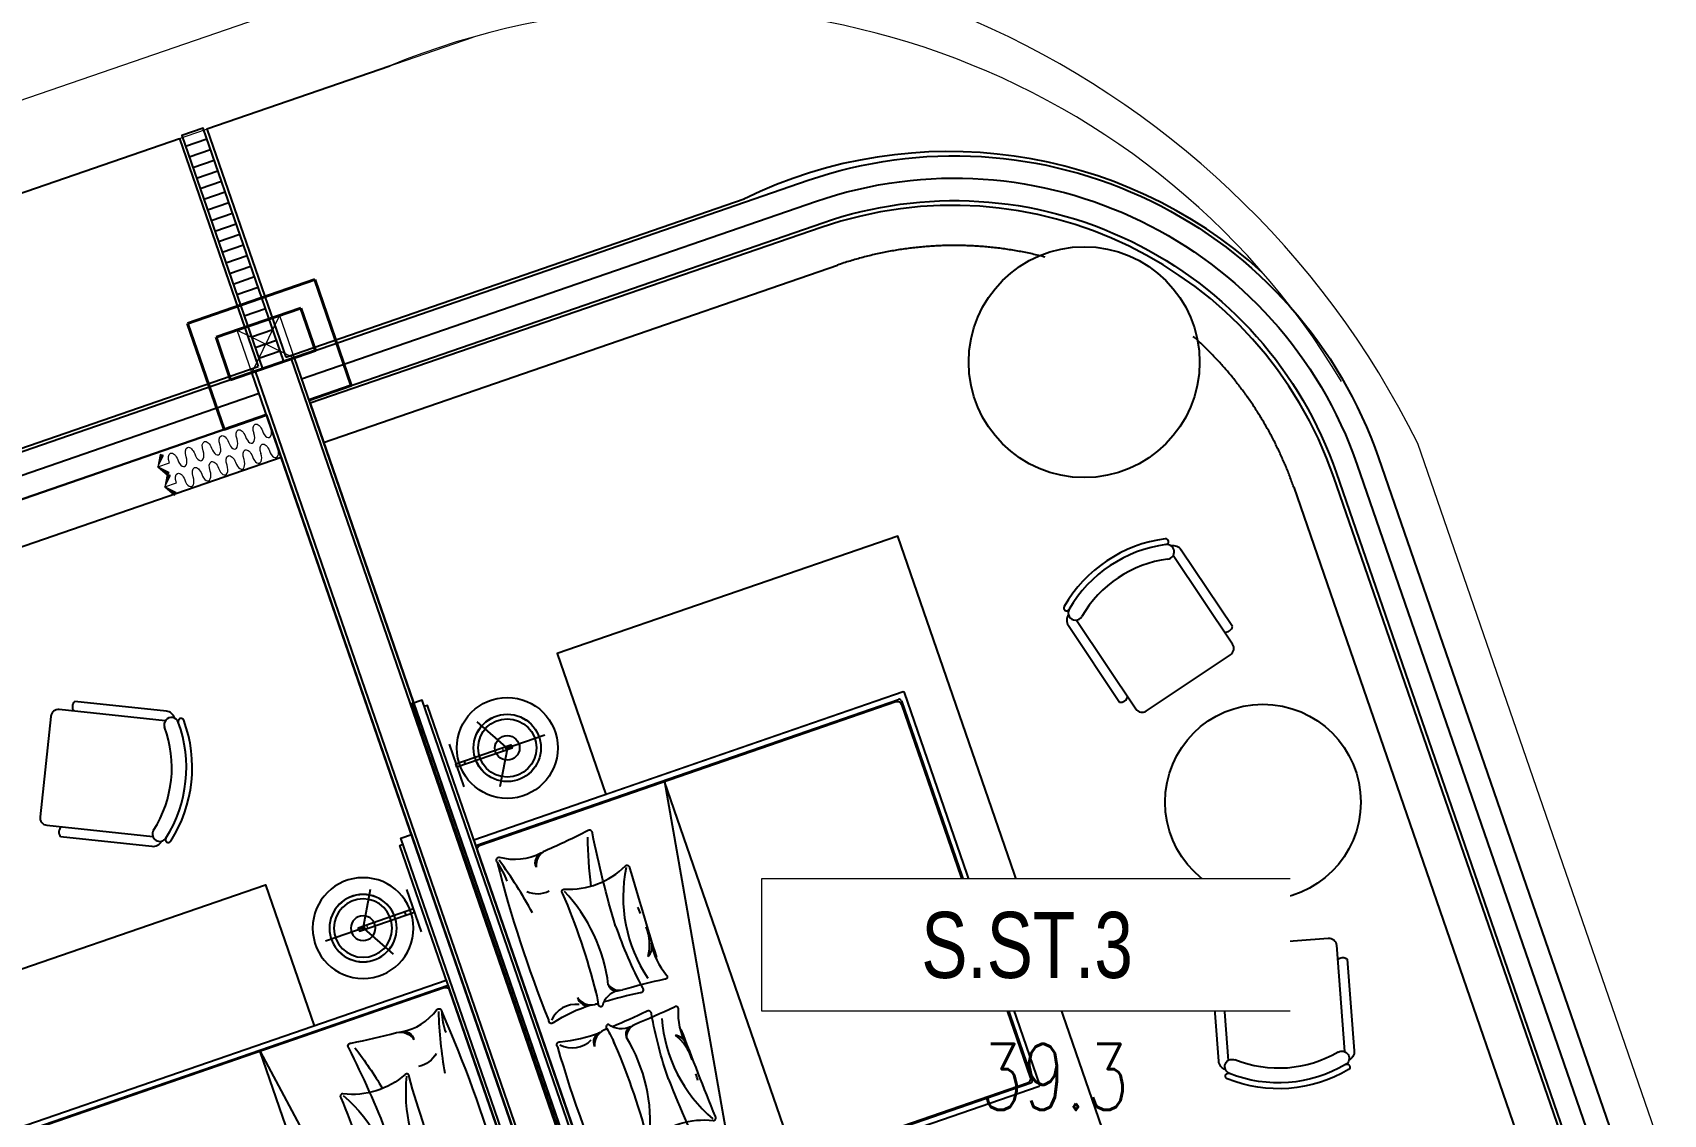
# Model space of a CAD drawing. Header units: millimetres. Extents: x -361699137 to 361252145, y -356478932 to 356523199.
# Drawn here: x 258606 to 265879, y 49109 to 53934 of the extents above; entities that cross this region are included whole.
import ezdxf
from ezdxf.enums import TextEntityAlignment as Align
from ezdxf.xclip import XClip

# ---------------------------------------------------------------- set-up
doc = ezdxf.new("R2010")
doc.units = ezdxf.units.MM
doc.header["$LTSCALE"] = 100
doc.header["$MEASUREMENT"] = 0
doc.header["$XCLIPFRAME"] = 0
doc.set_wipeout_variables(frame=1)
doc.linetypes.add('ACAD_ISO03W100', pattern=[30, 12, -18])
doc.linetypes.add('HIDDEN', pattern=[0.375, 0.25, -0.125])
for name, color, linetype, lineweight in [('A- NOI THAT', 3, 'Continuous', 9), ('AUDIT_I_220808132811-11', 7, 'Continuous', 9), ('CIC36 net manh', 8, 'Continuous', 9), ('KT-Chuviet', 255, 'Continuous', 15), ('KT-Kich thuoc', 159, 'Continuous', 18), ('KT-lomo nuoc', 3, 'HIDDEN', 5), ('KT-Net cat', 1, 'Continuous', 40), ('KT-Net thay', 7, 'Continuous', 15), ('KT-Net truc', 18, 'Continuous', 15)]:
    doc.layers.add(name, color=color, linetype=linetype, lineweight=lineweight)
for name, color, linetype in [('A-ANNO-ROOM', 50, 'Continuous'), ('A-WALL-FNSH', 11, 'Continuous'), ('IDEA - dim', 251, 'Continuous'), ('KT-Net manh', 139, 'Continuous'), ('KT-Tuong', 1, 'Continuous')]:
    doc.layers.add(name, color=color, linetype=linetype)
doc.layers.add('dien tich thong thuy', color=3, linetype='Continuous', plot=False)
doc.styles.add('220126_HDN_HBA typical plan$0$211210_HDN_HBA_TYPICAL PLAN CORE OPT 1$0$HBA-Text', font='GOTHIC.TTF')
doc.styles.add('font unicode ccu', font='arial.ttf')
doc.styles.add('ROMANS', font='ROMANS.SHX')

# ---------------------------------------------------------------- blocks, each defined once
blk = doc.blocks.new('A$C1AAC5519')
at = {"layer": 'A-ANNO-ROOM', "insert": (772.955269176513, 1216.574747113511), "char_height": 600, "attachment_point": 2, "rotation": 50.44882673977027, "style": '220126_HDN_HBA typical plan$0$211210_HDN_HBA_TYPICAL PLAN CORE OPT 1$0$HBA-Text'}
blk.add_mtext_dynamic_manual_height_columns('S.B1.', width=722857412.8743668, gutter_width=9765.624999999996, heights=[0], dxfattribs=at)
blk = doc.blocks.new('A$C418F5BC8')
at = {"layer": 'A-ANNO-ROOM', "insert": (648.1133449638728, 1090.790118377889), "char_height": 600, "attachment_point": 2, "rotation": 50.44882673977027, "style": '220126_HDN_HBA typical plan$0$211210_HDN_HBA_TYPICAL PLAN CORE OPT 1$0$HBA-Text'}
blk.add_mtext_dynamic_manual_height_columns('SL-S', width=722857412.8743668, gutter_width=9765.624999999996, heights=[0], dxfattribs=at)
blk = doc.blocks.new('A$C2A6C5140')
at = {"layer": 'A-ANNO-ROOM', "insert": (731.4497625969816, 1190.0169191678, 0.0003277973379295924), "char_height": 600, "attachment_point": 2, "rotation": 50.44882673977027, "style": '220126_HDN_HBA typical plan$0$211210_HDN_HBA_TYPICAL PLAN CORE OPT 1$0$HBA-Text'}
blk.add_mtext_dynamic_manual_height_columns('2-BR', width=722857412.8743668, gutter_width=9765.624999999996, heights=[0], dxfattribs=at)
blk = doc.blocks.new('A$C5388591E')
at = {"layer": 'A-ANNO-ROOM', "insert": (894.3001998505497, 842.1987865094561, 0.0004622000541105721), "char_height": 600, "attachment_point": 2, "rotation": 1.4064704596368105, "style": '220126_HDN_HBA typical plan$0$211210_HDN_HBA_TYPICAL PLAN CORE OPT 1$0$HBA-Text'}
blk.add_mtext_dynamic_manual_height_columns('3-BR', width=722857412.8743668, gutter_width=9765.624999999996, heights=[0], dxfattribs=at)
blk = doc.blocks.new('A$C21AF0CCA')
at = {"layer": 'A-ANNO-ROOM', "insert": (1197.56892258345, 814.6835720778872), "char_height": 600, "attachment_point": 2, "rotation": 0.10542954816276216, "style": '220126_HDN_HBA typical plan$0$211210_HDN_HBA_TYPICAL PLAN CORE OPT 1$0$HBA-Text'}
blk.add_mtext_dynamic_manual_height_columns('S.B1P.', width=722857412.8743668, gutter_width=9765.624999999996, heights=[0], dxfattribs=at)
blk = doc.blocks.new('17-23F MEA_1BR (Type-2)$0$1X-LAMP1')
at = {"color": 0, "linetype": 'ByBlock', "lineweight": -2}
for p, q in [((0.03333333350902346, -0.0577350272233404), (-0.5900208757140597, 1.021946134262932)), ((0.03333333350902346, -0.0577350272233404), (-0.5900208757140597, 1.021946134262932)), ((0.03333333350902346, 0.0577350272233404), (-0.5900208757141566, -1.021946134263029)), ((0.03333333350902346, 0.0577350272233404), (-0.5900208757141566, -1.021946134263029)), ((-0.06666666701804692, 0), (1.180041751428119, 0)), ((-0.06666666701804692, 0), (1.180041751428119, 0))]:
    blk.add_line(p, q, dxfattribs=at)
at = {"color": 0, "linetype": 'ByBlock', "lineweight": -2, "const_width": 0.03333333333333333}
for points in [[(-0.4809644977131393, 0.8330549466758385), (-0.5824066106765531, 1.00875784035549)], [(-0.4809644977131393, 0.8330549466758385), (-0.5824066106765531, 1.00875784035549)], [(0.9619289954262786, 0), (1.164813221353009, 0)], [(0.9619289954262786, 0), (1.164813221353009, 0)], [(-0.4809644977130423, -0.8330549466761296), (-0.5824066106764562, -1.008757840355781)], [(-0.4809644977130423, -0.8330549466761296), (-0.5824066106764562, -1.008757840355781)]]:
    blk.add_lwpolyline(points, dxfattribs=at)
at = {"color": 0, "linetype": 'ByBlock', "lineweight": -2}
for radius in [1, 0.8666666666666667, 0.8666666666666667, 0.3666666666666667, 0.3666666666666667]:
    blk.add_circle((0, 0), radius, dxfattribs=at)
blk = doc.blocks.new('17-23F MEA_1BR (Type-2)$0$IFF-TABLE LAMP')
blk.add_line((40.000000018219, 192.484417756903), (40.0000000197324, 207.484417756903))
at = {"ltscale": 10}
blk.add_lwpolyline([(1.900480128824711e-08, 299.9922088806343), (3.800960257649422e-08, 99.99220888063428)], dxfattribs=at)
blk.add_lwpolyline([(1.827720552682877e-08, 192.4844177606865), (1.967418938875198e-08, 207.4844177607156), (260.0000000197906, 207.4844177360355), (260.0000000183354, 192.4844177360355)], close=True)
blk.add_circle((240.0000000190921, 199.9844177378982), 150.3620897276269)
at = {"layer": 'A- NOI THAT'}
blk.add_line((220.0000000182772, 192.4844177397608), (220.0000000196742, 207.4844177397899), dxfattribs=at)
at = {"ltscale": 10, "xscale": 150.0000000000582, "yscale": 150.0000000000582, "zscale": 1068.863950547171, "rotation": 359.9999999945528}
blk.add_blockref('17-23F MEA_1BR (Type-2)$0$1X-LAMP1', (240.0000000190921, 199.9844177378982), dxfattribs=at)
blk = doc.blocks.new('bk')
at = {"layer": 'IDEA - dim'}
blk.add_lwpolyline([(-0.0002675037831068039, -1377.500088232278), (49.99973246827722, -1377.500088232278), (49.99973246827722, 1812.499911767722), (-0.0002675037831068039, 1812.499911767722), (-0.02712895162403584, 1577.500073593284), (0.0002675037831068039, 1377.500088232337)], close=True, dxfattribs=at)
blk.add_lwpolyline([(49.99973249621689, -1337.500088473607), (64.9997324962169, -1337.500088473607), (64.99942849576473, 1783.275878090877), (49.99942846782506, 1783.275878090877)], dxfattribs=at)
for centre in [(339.9996877703816, 1487.597338693915), (339.9996877703816, -1052.500088209519)]:
    blk.add_circle(centre, 225, dxfattribs=at)
blk.add_blockref('17-23F MEA_1BR (Type-2)$0$IFF-TABLE LAMP', (99.99968774989247, 1287.612920955988), dxfattribs=at)
at = {"layer": 'IDEA - dim', "xscale": -1, "rotation": 180}
blk.add_blockref('17-23F MEA_1BR (Type-2)$0$IFF-TABLE LAMP', (99.99968774989247, -852.5156704715919), dxfattribs=at)
blk.add_wipeout([(2294.9927706439044, 1812.499911767722), (688.0012429019376, 1812.4999117677266), (688.0012429019379, -1377.5000882322693), (2294.992770643901, -1377.5000882322781)]).dxf.layer = 'IDEA - dim'
at = {"layer": 'IDEA - dim'}
blk.add_lwpolyline([(688.0012429021299, -1377.500088232162), (2294.992770643905, -1377.500088232162), (2294.992770643905, 1812.499911767722), (688.0012429021299, 1812.499911767722)], close=True, dxfattribs=at)
blk.add_wipeout([(2089.9927706438775, 1147.4999117677091), (2091.9910419872776, 1147.083241522198), (2093.528304549841, 1146.0354456736611), (2094.706365021883, 1144.167853025652), (2094.992770643896, 1142.4999117677187), (2094.9927706439044, -707.5000882322773), (2094.589172713081, -709.4681044970649), (2093.528304549837, -711.035622138211), (2091.9009560955064, -712.1216494708956), (2089.992770643904, -712.5000882322781), (64.9927706439039, -712.5000882322777), (64.99277064390344, -701.0793375772756), (64.99277064390344, -697.9310051431256), (64.9927706439039, -687.500088232277), (64.9927706439039, -680.5649314507604), (64.9927706439039, -670.3520584522034), (64.9927706439039, -662.5000882322773), (64.9927706439039, 1109.4022618851604), (64.99277064390344, 1116.6055294068224), (64.9927706439039, 1122.4999117677226), (64.9927706439039, 1128.4480348523368), (64.99277064390344, 1131.378109884231), (64.99277064390344, 1135.8747761278257), (64.9927706439039, 1141.999817293764), (64.9927706439039, 1147.4999117677226)]).dxf.layer = 'IDEA - dim'
for p, q in [((64.9927706439048, 1122.499911767722), (2059.992770643905, 1122.499911767722)), ((2069.992770643905, 1112.499911767722), (2069.992770643905, -677.5000882322784)), ((2059.992770643905, -687.5000882322784), (64.9927706439048, -687.5000882322784))]:
    blk.add_line(p, q, dxfattribs=at)
for points in [[(64.9927706439048, 1147.499911767722), (64.9927706439048, -712.5000882322784), (2089.992770643905, -712.5000882322784, 0.414213562373095), (2094.992770643905, -707.5000882322784), (2094.992770643905, 1142.499911767722, 0.414213562373095), (2089.992770643905, 1147.499911767722)], [(2064.992770643905, 1097.499911767722), (2064.992770643905, -662.5000882322784, -0.414213562373095), (2044.992770643905, -682.5000882322784), (84.9927706439048, -682.5000882322784, -0.414213562373095), (64.9927706439048, -662.5000882322784), (64.9927706439048, 1097.499911767722, -0.414213562373095), (84.9927706439048, 1117.499911767722), (2044.992770643905, 1117.499911767722, -0.414213562373095)]]:
    blk.add_lwpolyline(points, format="xyb", close=True, dxfattribs=at)
blk.add_lwpolyline([(953.7718744687736, 1117.499911767722), (666.7421166915447, -682.5000882322784), (953.7718744687736, -682.5000882322784), (953.7718744687736, 1117.499911767722)], dxfattribs=at)
for points in [[(130.5189307499677, 1020.231518037966, 0.0322267518500584), (117.5159490872175, 280.8010041856323, 0.6954102038374376), (134.8152468968183, 263.1623008393799, -0.06819172719823166), (318.2687705401331, 282.2858964790939)], [(328.4593590069562, 994.6956141073024, -0.1947777689282308), (148.3541835118085, 1037.328105219058, 0.695410203837745), (130.5189307499677, 1020.231518037966, -0.06869920635669718), (143.8733113575727, 927.151387460879)], [(537.5575337726623, 578.9210044868523, -0.02440708241230374), (574.8644917774945, 1003.142975099734, 0.682043984117207), (557.806493120268, 1020.778861292056, -0.01911888479107355), (351.0600977707654, 998.8431818563258)], [(359.6018241010606, 327.3320662273909, 0.03738852551350155), (362.1997381653637, 794.6251031684806, -0.6954102038374376), (375.8936223126948, 809.2183097908855, 0.212902074484743), (666.1287974137813, 818.2535849704291, -0.682043984117207), (680.682247037068, 804.7193091672962, 0.003833100174621584), (664.060634912923, 387.5748876007856)], [(537.5575337726623, 578.9210044868523, 0.03780406069757473), (560.3477269653231, 279.5233349141199, -0.682043984117207), (543.2897283080965, 261.8874487217981, 0.0153884113997309), (377.4013947639614, 275.936111175688, 0.0153884113997309)], [(662.7616236191243, 455.9914424225572, 0.1283367273639134), (681.1566764432937, 297.7767282337882, -0.682043984117207), (667.6581487227231, 283.1901158848777, 0.01651551347398293), (473.3836847953498, 299.4327982485411)], [(453.8603144548833, 302.6394694916089, 0.2943066146886709), (365.752360695973, 260.9987377833459, -0.695410203837745), (351.0036096442491, 274.5249526196276, 0.06869920635669718), (360.1544475667179, 350.1409014732926)], [(351.6931289527565, 277.1956480066874, 0.001401209682945915), (336.543332958594, 277.8231281575281)], [(130.5189307499677, -585.2316945025232, -0.0322267518500584), (117.5159490872175, 154.1988193498109, -0.6954102038374376), (134.8152468968183, 171.8375226960634, 0.06819172719823166), (318.2687705401331, 152.7139270563493)], [(351.6931289527565, 157.8041755287559, -0.001401209682945915), (336.543332958594, 157.1766953779152)], [(453.8603144548833, 132.3603540438344, -0.2943066146886709), (365.752360695973, 174.0010857520974, 0.695410203837745), (351.0036096442491, 160.4748709158157, -0.06869920635669718), (360.1544475685805, 84.85892206215067)], [(537.5575337726623, -143.921180951409, -0.03780406069757473), (560.3477269653231, 155.4764886213234, 0.682043984117207), (543.2897283080965, 173.1123748136451, -0.0153884113997309), (377.4013947639614, 159.0637123597553, -0.0153884113997309)], [(662.7616236191243, -20.99161888711387, -0.1283367273639134), (681.1566764432937, 137.2230953016551, 0.682043984117207), (667.6581487227231, 151.8097076505655, -0.01651551347398293), (473.3836847953498, 135.5670252869022)], [(359.6018241010606, 107.6677573080524, -0.03738852551350155), (362.1997381653637, -359.6252796330373, 0.6954102038374376), (375.8936223126948, -374.2184862554423, -0.212902074484743), (666.1287974137813, -383.2537614349858, 0.682043984117207), (680.682247037068, -369.7194856318529, -0.003833100174621584), (664.060634912923, 47.4249359346577)], [(537.5575337726623, -143.921180951409, 0.02440708241230374), (574.8644917774945, -568.1431515642907, -0.682043984117207), (557.806493120268, -585.7790377566125, 0.01911888479107355), (351.0600977707654, -563.8433583208825)], [(328.4593590069562, -559.6957905718591, 0.1947777689282308), (148.3541835118085, -602.3282816836145, -0.695410203837745), (130.5189307499677, -585.2316945025232, 0.06869920635669718), (143.8733113575727, -492.1515639254358)]]:
    blk.add_lwpolyline(points, format="xyb", dxfattribs=at)
for centre, radius, start, end in [((2059.992770643905, 1112.499911767722), 10, 0, 90), ((-1855.893261833116, 412.1197588521754), 2090.50573884574, 9.449345545667013, 17.06146431403828), ((332.4132648278028, 949.5874807912624), 44.79447967226619, 89.52383022854765, 188.1184555516923), ((359.1095205117017, 926.2340710241115), 73.05392663059416, 96.32596095485857, 166.521431934691), ((327.8923669625074, 957.256370790652), 37.44353618289027, 82.49582310884288, 89.13236035296606), ((2378.285411672667, 392.4501631337916), 1926.589560454453, 161.7731380905047, 168.2986577211647), ((293.389007082209, 941.4593048116076), 118.9285875093396, 227.918371660803, 277.1736100548109), ((1225.348830725998, 478.9245533357025), 649.21508015164, 149.2584259575628, 194.8124501654718), ((-292.2060054279864, 496.0503682396375), 729.9684376083363, 347.776876654984, 24.55315643301806), ((484.2919548079371, 602.2568904169602), 176.3869226037691, 357.8390457640604, 7.866675228716556), ((448.8585773725063, 520.9046236272552), 216.5311150494259, 327.0324244446084, 2.612978378356665), ((602.2806173525751, 457.1927433388191), 61.04320968946892, 297.5596185857169, 351.5320563729027), ((216.5345083046705, 194.2081220292603), 118.9285875093396, 63.63493232034747, 137.0816283558015), ((317.8965000156313, 327.0788292225916), 44.79447967226619, 171.8815444483077, 270.4761697714524), ((344.5927556995302, 350.4322389897425), 73.05392663059416, 193.478568065309, 263.6740390451414), ((457.8234593626112, 339.1117546694586), 36.68697397074765, 173.4173087237131, 272.2454878465561), ((478.6044039670378, 358.3762840105919), 59.17423787444497, 194.7429581683624, 264.9384292148029), ((216.5345083046705, 240.791701506183), 118.9285875093396, 222.9183716441985, 296.3650676796526), ((317.8965000156313, 107.9209943128517), 44.79447967226619, 89.52383022854765, 188.1184555516923), ((344.5927556995302, 84.56758454570081), 73.05392663059416, 96.32596095485857, 166.521431934691), ((-292.2060054279864, -61.05054470419418), 729.9684376083363, 335.446843566982, 12.22312334501602), ((457.8234593626112, 95.88806886598468), 36.68697397074765, 87.75451215344394, 186.5826912762869), ((478.6044039670378, 76.62353952485137), 59.17423787444497, 95.06157078519713, 165.2570418316376), ((1225.348830725998, -43.92472980025923), 649.21508015164, 165.1875498345282, 210.7415740424371), ((602.2806173525751, -22.19291980337584), 61.04320968946892, 8.46794362709735, 62.44038141428312), ((448.8585773725063, -85.90480009181192), 216.5311150494259, 357.3870216216433, 32.96757555539167), ((484.2919548079371, -167.2570668815169), 176.3869226037691, 352.1333247712835, 2.160954235939574), ((-1855.893261833116, 22.88006468326785), 2090.50573884574, 342.9385356859617, 350.550654454333), ((2378.285411672667, 42.54966040165164), 1926.589560454453, 191.7013422788353, 198.2268619094953), ((293.389007082209, -506.4594812761643), 118.9285875093396, 82.82638994518913, 132.081628339197), ((332.4132648278028, -514.5876572558191), 44.79447967226619, 171.8815444483077, 270.4761697714524), ((359.1095205117017, -491.2342474886682), 73.05392663059416, 193.478568065309, 263.6740390451414), ((327.8923669625074, -522.2565472552087), 37.44353618289027, 270.8676396470339, 277.5041768911571), ((2059.992770643905, -677.5000882322784), 10, 270, 0)]:
    blk.add_arc(centre, radius, start, end, dxfattribs=at)
blk = doc.blocks.new('CH12')
for p, q in [((-312.375, -149.2411279597436), (-312.375, -572.1779138786915)), ((-267.75, -149.2411279597436), (-267.75, -639.6303226458076)), ((267.75, -639.6303226458076), (267.75, -149.2411280118249)), ((312.375, -572.1779138786915), (312.375, -149.2411246072115)), ((-232.0500000000029, -675.3303226458047), (232.0500000000029, -675.3303226458047))]:
    blk.add_line(p, q)
for centre, radius, start, end in [((-273.6712626853696, -77.20016474780641), 13.38749999999989, 116.2505862071374, 296.2505862071374), ((0, -632.1362743546706), 632.1362743546692, 63.74941379286258, 116.2505862071374), ((0, -632.1362743546706), 605.3612743546691, 63.7494137928626, 116.2505862071374), ((273.671262685355, -77.20016474780641), 13.38750000000007, 243.7494137928627, 63.74941379286245), ((-267.75, -149.2411279597436), 44.62499999999999, 111.939144832112, 180), ((-252.9468673518131, -119.2240579767858), 33.46874999998481, 116.2505888953854, 296.2505888953855), ((0, -632.1362743546706), 538.4237743546691, 63.74941109871938, 116.2505888953856), ((252.9468674045929, -119.2240580028119), 33.46875000001501, 243.7494110987195, 63.74941109871941), ((267.75, -149.2411280118286), 44.62499999999959, 0, 68.06085506708637), ((-290.0625, -549.8654138786915), 31.55464011044969, 225, 315), ((290.0625, -549.8654138786915), 31.55464011044961, 225.0000000000001, 315.0000000000002), ((-232.0500000000029, -639.6303226458076), 35.7, 180, 269.9999999999999), ((232.0500000000029, -639.6303226458076), 35.7, 270, 0)]:
    blk.add_arc(centre, radius, start, end)
blk = doc.blocks.new('12')
at = {"layer": 'IDEA - dim', "elevation": -2.63948761788041e-05}
blk.add_lwpolyline([(9500.00070912682, 4307.683955321751), (9500.00070849045, 1882.656204832951, -0.4142135623729066), (7600.000708491367, -17.34379519314825), (3820.000709154483, -17.34379303441528)], format="xyb", dxfattribs=at)
at = {"layer": 'IDEA - dim', "extrusion": (-1.100795817672327e-08, 4.008909220959072e-09, 1)}
blk.add_circle((6316.702317795394, 870.9004722324075, 0.002443299254418466), 436.4401978142554, dxfattribs=at)
at = {"layer": 'KT-Net manh', "linetype": 'ACAD_ISO03W100', "ltscale": 4}
for points, elevation in [([(9200.00070912634, 4307.683954277003), (9200.000708490465, 1882.656204917846, -0.1480189822651062), (8931.454006646862, 995.3951864151022)], -2.639487617880443e-05), ([(8381.500566680159, 486.4979145032703, -0.1282711694948271), (7600.000708486477, 282.6562048068081), (3820.000709153872, 282.6562069634892)], -2.639487617880334e-05)]:
    blk.add_lwpolyline(points, format="xyb", dxfattribs=dict(at, elevation=elevation))
at = {"layer": 'KT-Tuong'}
blk.add_line((9599.999999780252, 4322.683955688139), (969.9999997802079, 4322.683955689892), dxfattribs=at)
at = {"layer": 'IDEA - dim', "extrusion": (-5.904045485407613e-09, 1.011873229553076e-08, -1), "xscale": 0.9698671062557902, "yscale": 0.9698671062557902, "zscale": -0.969867106255787, "rotation": 284.7287621998113}
blk.add_blockref('CH12', (-5072.154624613284, 1177.764114738321, 0.07239756429903606), dxfattribs=at)
at = {"layer": 'IDEA - dim', "extrusion": (5.904045485407609e-09, 1.011873229553076e-08, -1), "xscale": -0.9698671062557891, "yscale": 0.9698671062557876, "zscale": -0.9698671062557891, "rotation": 75.27123780018836}
blk.add_blockref('CH12', (-7561.250010977217, 1177.764114738364, 0.07247215249464019), dxfattribs=at)
at = {"layer": 'IDEA - dim', "rotation": 270}
blk.add_blockref('bk', (6157.50008801285, 4317.676726330188), dxfattribs=at)
at = {"layer": 'IDEA - dim'}
for points, elevation in [([(9600.000004137008, 4307.68395531537), (9600.000708490465, 1882.656204806859, -0.4142135623733651), (7600.000708489504, -117.3437951931919), (3000.000709154439, -117.3437925686449)], -2.639487617880584e-05), ([(9400.000709126354, 4307.683955328233), (9400.000708490435, 1882.656204862738, -0.4142135623731718), (7600.000708489504, 82.6562048068663), (3000.000709268556, 82.65620743128238)], -2.63948761788054e-05)]:
    blk.add_lwpolyline(points, format="xyb", dxfattribs=dict(at, elevation=elevation))
at = {"layer": 'KT-Net manh', "extrusion": (2.719280583687873e-09, -1.592900267000917e-08, 1), "elevation": -1.636786291421605e-05}
blk.add_lwpolyline([(9599.999999780237, 4322.683955688095), (9599.999999779218, 4307.683955315522), (3819.999999788633, 4307.683955688096), (3819.999999779771, 4322.683955688154)], dxfattribs=at)
blk = doc.blocks.new('*U207')
for points in [[(482.6951045578201, -398.9039813853606), (464.6170375002125, -396.4493711387506), (464.3337632049024, -466.3349522090732)], [(396.7561588253833, -484.1490495130481), (464.3337632049024, -466.3349522090732), (394.4481821902239, -466.0516779393653)]]:
    blk.add_hatch(color=256).paths.add_polyline_path(points)
blk.add_line((464.3337632049024, -466.3349522090732), (416.9273155568029, -418.7598943406972))
for points in [[(482.6951045578201, -398.9039813853606), (464.6170375002125, -396.4493711387506), (464.3337632049024, -466.3349522090732)], [(396.7561588253833, -484.1490495130481), (464.3337632049024, -466.3349522090732), (394.4481821902239, -466.0516779393653)]]:
    blk.add_lwpolyline(points, close=True)
for centre in [(16.76743755071067, -17.17677016190672), (85.71403000141326, -87.65612936302188), (155.3043908096025, -157.4940017787478), (224.8947516177918, -227.3318741944736), (294.485112425981, -297.1697466101995), (364.0754732341703, -367.0076190259254)]:
    blk.add_ellipse(centre, major_axis=(34.52187991841241, 31.95056764796491), ratio=0.5238875827070036, start_param=4.731720461219403, end_param=7.873313114809197)
at = {"extrusion": (0, 0, -1)}
for centre in [(51.5728287498025, -52.1059534814385), (120.5194212005051, -122.5853126825537), (190.1097820086943, -192.4231850982796), (259.7001428168836, -262.2610575140054), (329.2905036250728, -332.0989299297313), (398.8808644332621, -401.9368023454572)]:
    blk.add_ellipse(centre, major_axis=(-32.07293168385898, -34.4082260416161), ratio=0.5238875826554585, start_param=4.731720461217387, end_param=7.87331311480718, dxfattribs=at)
blk = doc.blocks.new('stdo')
at = {"layer": 'A-WALL-FNSH', "color": 5}
for p, q in [((125.0000000001091, -1099.999999866763), (4135.000000000087, -1100)), ((125.0000000001382, -1199.999999866763), (4135.000000000015, -1200))]:
    blk.add_line(p, q, dxfattribs=at)
blk.add_lwpolyline([(124.9999999999854, -1299.999999866763), (4134.999999999985, -1300)], dxfattribs=at)
at = {"layer": 'KT-Net manh', "linetype": 'ACAD_ISO03W100', "ltscale": 4}
blk.add_lwpolyline([(124.9999999999854, -1299.999999866763), (4134.999999999985, -1300), (4135.000000000007, -1500), (124.9999999999854, -1499.999999866763)], close=True, dxfattribs=at)
at = {"layer": 'KT-Tuong'}
blk.add_line((109.9999999999927, -1099.999999866763), (109.9999999999927, -9729.999999866763), dxfattribs=at)
at = {"layer": 'CIC36 net manh', "color": 8, "xscale": -0.8100000000112599, "yscale": 0.8100000000112599, "zscale": 0.8100000000112599, "rotation": 134.8767987960269}
for p in [(125.7459850217856, -1361.336658707995), (125.5282706897706, -1456.290285194933)]:
    blk.add_blockref('*U207', p, dxfattribs=at)
at = {"layer": 'IDEA - dim', "extrusion": (-1.101823627771677e-08, 3.980573537919561e-09, -1), "xscale": 0.9698671062557889, "yscale": 0.9698671062557889, "zscale": -0.9698671062557889, "rotation": 244.8546697310385}
blk.add_blockref('CH12', (-976.408485452522, -2739.741005975707, 0.07239392901091905), dxfattribs=at)
at = {"layer": 'IDEA - dim'}
blk.add_blockref('bk', (125.0002675037831, -5092.499911634368), dxfattribs=at)
at = {"layer": 'KT-Net manh'}
blk.add_lwpolyline([(134.9999999999709, -7004.999999866763), (124.9999999999636, -7004.999999866763), (125.000000000131, -1099.999999869382), (109.9999999999927, -1099.999999869353)], dxfattribs=at)
blk = doc.blocks.new('Louvre')
for p, q in [((-390.067916277796, 975.9572027104441, 0.1512365001885502), (-295.1435544323176, 1008.729661013116, 0.1512365002144518)), ((-373.750619571656, 928.6946823777398, 0.1512365001885502), (-278.8262577261776, 961.4671406804118, 0.1512365002144518)), ((-357.4333228655159, 881.4321620450355, 0.1512365001885502), (-262.5089610200375, 914.2046203477075, 0.1512365002144518)), ((-341.1160261593759, 834.1696417123312, 0.1512365001885502), (-246.1916643138975, 866.9421000150032, 0.1512365002144518)), ((-324.7987294532359, 786.9071213796269, 0.1512365001885502), (-229.8743676077574, 819.6795796822989, 0.1512365002144518)), ((-308.4814327470958, 739.6446010469226, 0.1512365001885502), (-213.5570709016174, 772.4170593495946, 0.1512365002144518)), ((-292.1641360409558, 692.3820807142183, 0.1512365001885502), (-197.2397741954774, 725.1545390168903, 0.1512365002144518)), ((-275.8468393348157, 645.119560381514, 0.1512365001885502), (-180.9224774893373, 677.892018684186, 0.1512365002144518)), ((-259.5295426286757, 597.8570400488097, 0.1512365001885502), (-164.6051807831973, 630.6294983514817, 0.1512365002144518)), ((-243.2122459225357, 550.5945197161054, 0.1512365001885502), (-148.2878840770572, 583.3669780187774, 0.1512365002144518)), ((-226.8949492163956, 503.3319993834011, 0.1512365001885502), (-131.9705873709172, 536.1044576860731, 0.1512365002144518)), ((-210.5776525102556, 456.0694790506968, 0.1512365001885502), (-115.6532906647772, 488.8419373533688, 0.1512365002144518)), ((-194.2603558041155, 408.8069587179925, 0.1512365001885503), (-99.33599395863712, 441.5794170206646, 0.1512365002144518)), ((-177.9430590979755, 361.5444383852882, 0.1512365001885503), (-83.01869725249708, 394.3168966879603, 0.1512365002144518)), ((-161.6257623918355, 314.2819180525839, 0.1512365001885503), (-66.70140054635704, 347.054376355256, 0.1512365002144518)), ((-145.3084656856954, 267.0193977198796, 0.1512365001885503), (-50.38410384021699, 299.7918560225517, 0.1512365002144518)), ((-128.9911689795554, 219.7568773871753, 0.1512365001885503), (-34.06680713407695, 252.5293356898474, 0.1512365002144518)), ((-112.6738722734153, 172.494357054471, 0.1512365001885503), (-17.74951042793691, 205.2668153571431, 0.1512365002144518)), ((-96.35657556727529, 125.2318367217667, 0.1512365001885503), (-1.43221372179687, 158.0042950244388, 0.1512365002144518)), ((-80.03927886113524, 77.96931638906244, 0.1512365001885503), (14.88508298434317, 110.7417746917345, 0.1512365002144518)), ((-63.7219821549952, 30.70679605635814, 0.1512365001885503), (31.20237969048321, 63.47925435903016, 0.1512365002144518)), ((-47.40468544885516, -16.55572427634615, 0.1512365001885503), (47.51967639662325, 16.21673402632587, 0.1512365002144518))]:
    blk.add_line(p, q)
at = {"elevation": 0.1512365001885503}
blk.add_lwpolyline([(47.5188208874315, 16.2192119784886), (-311.4533339738846, 1055.970408101566), (-405.9933989513665, 1023.379364635679), (-47.40468544885516, -16.55572427634615)], close=True, dxfattribs=at)
blk = doc.blocks.new('TAG CAO DO SAN')
blk.add_wipeout([(1526701.778855525, -266095.22987594287), (1527644.6359120198, -266095.22987594287), (1527644.6359120198, -266330.944140067), (1526701.778855525, -266330.944140067)]).dxf.layer = 'KT-Net thay'
at = {"layer": 'KT-Net thay', "flags": 128}
blk.add_lwpolyline([(1526701.778855525, -266095.2298759429), (1526701.778855525, -266330.9441400666), (1527644.63591202, -266330.9441400666), (1527644.63591202, -266095.2298759429)], close=True, dxfattribs=at)
blk.add_lwpolyline([(1526701.778855525, -266330.9441400666), (1527644.63591202, -266330.9441400666)], dxfattribs=at)
at = {"layer": 'KT-Chuviet', "color": 31, "style": 'font unicode ccu', "width": 0.75}
blk.add_attdef('TÊNPHÒNG', text='', height=117.85713, dxfattribs=at).set_placement((1527175.308820772, -266213.4467624734), align=Align.MIDDLE_CENTER)
blk = doc.blocks.new('*U394')
at = {"layer": 'KT-lomo nuoc', "ltscale": 500}
for p, q in [((-28.33471976279814, -197.9919822951755), (-197.9826852428358, 28.32542271045782)), ((-226.3174050056345, -169.6572625323773), (-1.734723475976807e-18, -0.009297052340116352))]:
    blk.add_line(p, q, dxfattribs=at)
blk.add_lwpolyline([(-28.33471976279814, -197.9919822951755), (-226.3174050056345, -169.6572625323773), (-197.9826852428358, 28.32542271045782), (-1.734723475976807e-18, -0.009297052340116352)], close=True, dxfattribs=at)
blk = doc.blocks.new('CTN TN T39')
at = {"layer": 'KT-Net cat'}
for p, q in [((-72605.5385188775, 25762.50879173679, -6.417649743211627e-05), (-73172.68876286631, 25566.70123125104, -6.417649743211627e-05)), ((-72442.36555180777, 25289.88358841197, -6.417649743211627e-05), (-72605.53851887732, 25762.50879173669, -6.417649743211627e-05)), ((-72667.42896612834, 25635.34915765757, -6.417649743211627e-05), (-73045.52912878757, 25504.8107840004, -6.417649743211627e-05)), ((-72667.42896612827, 25635.34915765758, -6.417649743211627e-05), (-72602.15977930027, 25446.29907632717, -6.417649743211627e-05)), ((-73172.68876286647, 25566.70123125188, -6.417649743211627e-05), (-73009.51579579696, 25094.07602792715, -6.417649743211627e-05)), ((-73045.52912878768, 25504.81078400096, -6.417649743211627e-05), (-72980.25994195987, 25315.76070267106, -6.417649743211627e-05)), ((-72980.25994195962, 25315.76070267056, -6.417649743211627e-05), (-72602.1597793004, 25446.29907632773, -6.417649743211627e-05)), ((-72442.36555180779, 25289.88358841212, -6.417649743211627e-05), (-72631.31962647542, 25224.64754770394, -6.417649743211627e-05)), ((-72820.36971443851, 25159.37835858516, -6.417649743211627e-05), (-73009.51579579651, 25094.07602792641, -6.417649743211627e-05))]:
    blk.add_line(p, q, dxfattribs=at)
at = {"layer": 'KT-lomo nuoc', "linetype": 'HIDDEN', "rotation": 207.1966150065736}
blk.add_blockref('*U394', (-72885.5827984876, 25348.33620295334, -6.419293849109171e-05), dxfattribs=at)

msp = doc.modelspace()

# ---------------------------------------------------------------- linework, layer by layer
at = {"layer": 'AUDIT_I_220808132811-11', "elevation": -1.275855555024299e-05}
for points in [[(267198.6048826483, 45106.94538371824), (264783.7248466283, 52101.56739367131, 0.3643585262583712), (260075.6879021386, 54156.43183830043), (231139.9759984512, 44174.19969276612, 0.4519047578513394), (228923.5673796164, 38521.09209032176), (237036.7929824287, 24907.26294021995, 0.3106788684848847), (243199.8039299785, 22936.01019132373), (265722.622866982, 30727.35068779392, 0.2299220823866625), (266007.4868798503, 31142.1170794834), (266228.4083655451, 32158.79582628733, -0.2789899883790971), (266687.2534917907, 32660.4171648116), (271107.5612665239, 34181.0176448698, -0.4143403845293878), (271760.1553272428, 33863.92266491419), (280089.3716849529, 9773.209654282691, 0.3197537419032749), (285287.45349138, 6070.414576847281), (330424.8349949383, 6070.414576847281, 0.4808685683322463), (335565.3807407407, 12501.3148461704), (334956.732744062, 15196.44977954435), (334911.467045707, 15396.89038593695), (333136.0354205757, 23916.51383654252)], [(264443.7652899986, 52378.14689957758, 0.3705775420195172), (260198.9146481168, 53786.20015951036)], [(229094.4856138185, 38609.81725675002, -0.4594566638934902), (231134.5855415752, 43759.23659913475), (260570.3347166239, 53914.33714415785)]]:
    msp.add_lwpolyline(points, format="xyb", dxfattribs=at)

# ---------------------------------------------------------------- block references
at = {"layer": 'A-ANNO-ROOM'}
for p in [(-259643.7130096142, 30107.50136767479, 5.460850030168077e-05), (-265285.2820729736, 28918.92663560377, 5.460850030168077e-05), (-245554.3968650475, 25356.81105555443, 5.460850030168077e-05), (-227992.1817903481, 24030.19494673412, 5.460832008522107e-05), (-256709.4713859697, 21832.8932062781, 5.460850030168077e-05), (-262170.0583902029, 20336.74231012515, 5.460850030168077e-05), (-227339.9751671815, 20267.82827189344, 5.460850030168077e-05), (-224467.8250259957, 15310.13736246047, 5.460832008522128e-05)]:
    msp.add_blockref('A$C21AF0CCA', p, dxfattribs=at)
at = {"layer": 'dien tich thong thuy'}
for name, p, rotation in [('A$C2A6C5140', (-231902.1761341663, 41866.69510118499, 3.214423980650787e-05), 310.9576437198666), ('A$C2A6C5140', (-223136.0769012624, 38294.90614465419, 1.895367564819208e-05), 310.9576437198666), ('A$C2A6C5140', (-179022.2876665308, 13510.42375649511, 0.000178988243818107), 310.9576437198666), ('A$C2A6C5140', (-199561.0792445699, 2742.960286576832, 0.0001030398263186841), 310.9576437198666), ('A$C2A6C5140', (-176749.4277460563, 2773.706094754736, 0.000178988243818107), 310.9576437198666), ('A$C2A6C5140', (-192735.1419570138, 2545.06827839894, 0.000178988243818107), 310.9576437198666), ('A$C418F5BC8', (-243956.3571569886, 39603.8582028097, -1.001597833679712e-05), 309.6632197063607), ('A$C418F5BC8', (-248126.4019441397, 37597.12528390926, -1.001597833679712e-05), 309.6632197063607), ('A$C418F5BC8', (-251890.361273925, 36548.61448139837, -1.001597833679712e-05), 309.6632197063607), ('A$C418F5BC8', (-255839.4329553979, 34945.01120257354, -1.001597833679712e-05), 309.6632197063607), ('A$C1AAC5519', (-240877.0889148213, 28052.61175672372, 0.0003723829774320968), 309.6566028083925), ('A$C1AAC5519', (-219521.6105350079, 27682.1615688601, 0.0005547181599990354), 309.6566028083925), ('A$C1AAC5519', (-217651.9125884596, 24627.95011466656, 0.0003723828570649432), 309.6566028083925), ('A$C1AAC5519', (-267764.0012375055, 19262.70548251106, 0.0003723828655667127), 309.6566028083925), ('A$C418F5BC8', (-223053.1163780628, 10712.6679421931, -1.001597833679712e-05), 309.6632197063607), ('A$C1AAC5519', (-213503.7868963684, 3324.648489140978, -0.3423708923741385), 309.6566028083925), ('A$C1AAC5519', (-207798.658660123, 3064.615415494518, 0.0003723828655667127), 309.6566028083925), ('A$C1AAC5519', (-184128.1584514385, 2786.454424718489, 0.0003723828655667127), 309.6566028083925)]:
    msp.add_blockref(name, p, dxfattribs=dict(at, rotation=rotation))
for p in [(-273086.0443437684, 28673.87453448355, -1.001579812033762e-05), (-220441.6689392982, 3035.191374137183, 4.458552763712727e-05)]:
    msp.add_blockref('A$C5388591E', p, dxfattribs=at)

# ---------------------------------------------------------------- next in the draw order: block references
at = {"layer": 'IDEA - dim', "extrusion": (-1.416947009368136e-08, -7.768766325373085e-09, 0.9999999999999999), "rotation": 109.0471379200311}
msp.add_blockref('12', (266977.6243445529, 44815.4298984742, -0.004127483051202494), dxfattribs=at)

# ---------------------------------------------------------------- next in the draw order: linework, layer by layer
at = {"layer": 'dien tich thong thuy', "elevation": -1.275848213069199e-05}
msp.add_lwpolyline([(259383.6390216238, 53504.93583517412), (260198.9157299511, 53786.19984839305)], dxfattribs=at)
at = {"layer": 'dien tich thong thuy'}
msp.add_arc((262692.7237869441, 51323.36885785317, -1.275822045581377e-05), 2080.510067062239, 47.80674219463309, 116.0805503856191, dxfattribs=at)

# ---------------------------------------------------------------- next in the draw order: block references
at = {"layer": 'IDEA - dim', "extrusion": (1.048187720527183e-08, 9.635918741126608e-09, 1), "xscale": -1, "rotation": 19.04713796062437}
msp.add_blockref('stdo', (259342.9890560281, 53499.33816180317, 0.003106131602650151), dxfattribs=at)

# ---------------------------------------------------------------- next in the draw order: linework, layer by layer
at = {"layer": 'AUDIT_I_220808132811-11', "elevation": -1.275855555024299e-05}
for points in [[(264443.7652899986, 52378.14689957751, 0.3705775420195172), (260198.9146481168, 53786.20015951029)], [(229094.4856138185, 38609.81725674994, -0.4594566638934902), (231134.5855415752, 43759.23659913467), (260570.3347166239, 53914.33714415778)]]:
    msp.add_lwpolyline(points, format="xyb", dxfattribs=at)
at = {"layer": 'dien tich thong thuy'}
for points, elevation in [([(255646.6186755837, 51075.52968833206), (255295.1078755382, 52094.42494166673), (259260.7467655307, 53462.53897924875)], -1.275848213069199e-05), ([(259260.7467655307, 53462.53897924875), (259611.9932098558, 52444.40999195381)], 1.543856305110347e-05), ([(259383.6390216238, 53504.93583517412), (259734.8782190108, 52486.8278539787)], 1.543857993491682e-05), ([(259734.877273758, 52486.83059390472), (261779.7600291646, 53192.74114608557)], -1.27584823823788e-05), ([(255646.6186755837, 51075.52968833206), (259611.9932098558, 52444.4099919538)], -1.27584823823788e-05), ([(256777.2307591308, 48260.37283257533), (255858.629384923, 50921.07185371168), (259649.0835085685, 52229.71906993855), (261510.887091575, 46837.0655099271), (261501.4345875259, 46833.80205053531), (262423.3618657236, 44163.46965460356), (261785.3178407752, 43943.1861444051), (262005.6013496978, 43305.14212315154), (261107.6212489852, 42995.11565203593), (261110.8847083793, 42985.66314798762), (258865.9072143982, 42210.5893725922), (257942.2857624498, 44885.82888572588)], -6.056608026781468e-05)]:
    msp.add_lwpolyline(points, dxfattribs=dict(at, elevation=elevation))
at = {"layer": 'dien tich thong thuy', "elevation": -5.157500697925253e-05}
msp.add_lwpolyline([(266635.8648949841, 44893.15485413888), (265712.2396754244, 47568.40532852703), (265901.3159875782, 47633.68357125157), (264409.1721138927, 51951.13415362756, 0.4138342509883353), (262122.1450222108, 53065.18713015364), (259843.028596944, 52280.81018389421), (261699.9371899819, 46902.33469827037), (261709.3896942284, 46905.59815766766), (262631.3169565904, 44235.26575833633), (263269.3609812045, 44455.54926350058), (263489.6444863706, 43817.50523888111), (264387.631122943, 44127.53717099368), (264390.8959395937, 44118.0808656099)], format="xyb", close=True, dxfattribs=at)
at = {"layer": 'dien tich thong thuy'}
msp.add_circle((263295.8395480784, 52464.44940093678, 4.18428433723443e-05), 514.9999461498605, dxfattribs=at)

# ---------------------------------------------------------------- next in the draw order: block references
at = {"layer": 'KT-Net manh', "rotation": 0.01100248825400063}
msp.add_blockref('Louvre', (259678.1015559009, 52451.51402588098, -0.1512349672904653), dxfattribs=at)

# ---------------------------------------------------------------- next in the draw order: block references
at = {"layer": 'KT-Net truc'}
ref = msp.add_blockref('TAG CAO DO SAN', (-3554897.104510248, 715398.6265726364, -0.000177414007953951), dxfattribs=dict(at, xscale=2.5, yscale=2.5, zscale=2.5))
XClip(ref).set_block_clipping_path([(1526674.1636322693, -266330.944140067), (1527644.6359120198, -266095.2298759429)])
ref.add_attrib('CAO-DO', '39.3', (262832.7538395335, 49129.30197723351, -0.000177414007953951), dxfattribs={"layer": 'KT-Chuviet', "color": 31, "ltscale": 15, "height": 294.6428301546305, "style": 'ROMANS', "width": 0.7500000000000001})
ref.add_attrib('CAO-DO', '-0.030', (262832.7538395335, 48540.01631692426, -0.000177414007953951), dxfattribs={"layer": 'KT-Chuviet', "color": 31, "ltscale": 15, "height": 294.6428301546305, "style": 'ROMANS', "width": 0.7500000000000001})
ref.add_attrib('TÊNPHÒNG', 'S.ST.3', dxfattribs={"layer": 'KT-Chuviet', "color": 31, "height": 294.642825, "style": 'font unicode ccu', "width": 0.7500000000000001}).set_placement((263041.1675416846, 49865.00966645266, -0.000177414007953951), align=Align.MIDDLE_CENTER)

# ---------------------------------------------------------------- next in the draw order: linework, layer by layer
at = {"layer": 'AUDIT_I_220808132811-11', "elevation": -1.275855555024299e-05}
msp.add_lwpolyline([(267198.6048826483, 45106.94538371816), (264783.7248466283, 52101.56739367124, 0.3643585262583712), (260075.6879021386, 54156.43183830036), (231139.9759984512, 44174.19969276605, 0.4519047578513394), (228923.5673796164, 38521.09209032169), (237036.7929824287, 24907.26294021988, 0.3106788684848847), (243199.8039299785, 22936.01019132366), (265722.622866982, 30727.35068779385, 0.2299220823866625), (266007.4868798503, 31142.11707948333), (266228.4083655451, 32158.79582628726, -0.2789899883790971), (266687.2534917907, 32660.41716481153), (271107.5612665239, 34181.01764486973, -0.4143403845293878), (271760.1553272428, 33863.92266491412), (280089.3716849529, 9773.209654282618, 0.3197537419032749), (285287.45349138, 6070.414576847208), (330424.8349949383, 6070.414576847208, 0.4808685683322463), (335565.3807407407, 12501.31484617032), (334956.732744062, 15196.44977954427), (334911.467045707, 15396.89038593687), (333136.0354205757, 23916.51383654245)], format="xyb", dxfattribs=at)

# ---------------------------------------------------------------- next in the draw order: block references
at = {"layer": 'KT-Kich thuoc', "color": 2}
msp.add_blockref('CTN TN T39', (332469.4277487946, 27070.41463098732, -1.263438102237992e-05), dxfattribs=at)

# ---------------------------------------------------------------- next in the draw order: block references
at = {"layer": 'IDEA - dim', "extrusion": (-1.416947009368136e-08, -7.768766325373085e-09, 0.9999999999999999), "rotation": 109.0471379200311}
msp.add_blockref('12', (266977.6243445529, 44815.42989847413, -0.004127483051202493), dxfattribs=at)

# ---------------------------------------------------------------- next in the draw order: linework, layer by layer
at = {"layer": 'dien tich thong thuy', "elevation": -1.275848213069199e-05}
msp.add_lwpolyline([(259383.6390216238, 53504.93583517405), (260198.9157299511, 53786.19984839298)], dxfattribs=at)
at = {"layer": 'dien tich thong thuy'}
msp.add_arc((262692.7237869441, 51323.36885785309, -1.275822045581377e-05), 2080.510067062239, 47.80674219463309, 116.0805503856191, dxfattribs=at)

# ---------------------------------------------------------------- next in the draw order: block references
at = {"layer": 'IDEA - dim', "extrusion": (1.048187720527183e-08, 9.635918741126608e-09, 1), "xscale": -1, "rotation": 19.04713796062437}
msp.add_blockref('stdo', (259342.9890560281, 53499.3381618031, 0.003106131602650151), dxfattribs=at)

# ---------------------------------------------------------------- next in the draw order: linework, layer by layer
at = {"layer": 'dien tich thong thuy'}
for points, elevation in [([(255646.6186755837, 51075.52968833198), (255295.1078755382, 52094.42494166666), (259260.7467655307, 53462.53897924868)], -1.275848213069199e-05), ([(259260.7467655307, 53462.53897924868), (259611.9932098558, 52444.40999195373)], 1.543856305110347e-05), ([(259383.6390216238, 53504.93583517405), (259734.8782190108, 52486.82785397863)], 1.543857993491682e-05), ([(259734.877273758, 52486.83059390465), (261779.7600291646, 53192.74114608549)], -1.27584823823788e-05), ([(255646.6186755837, 51075.52968833198), (259611.9932098558, 52444.40999195373)], -1.27584823823788e-05), ([(256777.2307591308, 48260.37283257525), (255858.629384923, 50921.0718537116), (259649.0835085685, 52229.71906993848), (261510.887091575, 46837.06550992702), (261501.4345875259, 46833.80205053523), (262423.3618657236, 44163.46965460348), (261785.3178407752, 43943.18614440503), (262005.6013496978, 43305.14212315147), (261107.6212489852, 42995.11565203586), (261110.8847083793, 42985.66314798754), (258865.9072143982, 42210.58937259213), (257942.2857624498, 44885.82888572581)], -6.056608026781468e-05)]:
    msp.add_lwpolyline(points, dxfattribs=dict(at, elevation=elevation))
at = {"layer": 'dien tich thong thuy', "elevation": -5.157500697925253e-05}
msp.add_lwpolyline([(266635.8648949841, 44893.1548541388), (265712.2396754244, 47568.40532852696), (265901.3159875782, 47633.6835712515), (264409.1721138927, 51951.13415362748, 0.4138342509883353), (262122.1450222108, 53065.18713015357), (259843.028596944, 52280.81018389414), (261699.9371899819, 46902.33469827029), (261709.3896942284, 46905.59815766758), (262631.3169565904, 44235.26575833625), (263269.3609812045, 44455.54926350051), (263489.6444863706, 43817.50523888104), (264387.631122943, 44127.53717099361), (264390.8959395937, 44118.08086560982)], format="xyb", close=True, dxfattribs=at)
at = {"layer": 'dien tich thong thuy'}
msp.add_circle((263295.8395480784, 52464.4494009367, 4.18428433723443e-05), 514.9999461498605, dxfattribs=at)

# ---------------------------------------------------------------- next in the draw order: block references
at = {"layer": 'KT-Net manh', "rotation": 0.01100248825400063}
msp.add_blockref('Louvre', (259678.1015559009, 52451.51402588091, -0.1512349672904653), dxfattribs=at)

# ---------------------------------------------------------------- next in the draw order: block references
at = {"layer": 'KT-Net truc'}
ref = msp.add_blockref('TAG CAO DO SAN', (-3554897.104510248, 715398.6265726363, -0.000177414007953951), dxfattribs=dict(at, xscale=2.5, yscale=2.5, zscale=2.5))
XClip(ref).set_block_clipping_path([(1526674.1636322693, -266330.944140067), (1527644.6359120198, -266095.2298759429)])
ref.add_attrib('CAO-DO', '39.3', (262832.7538395335, 49129.30197723344, -0.000177414007953951), dxfattribs={"layer": 'KT-Chuviet', "color": 31, "ltscale": 15, "height": 294.6428301546305, "style": 'ROMANS', "width": 0.7500000000000001})
ref.add_attrib('CAO-DO', '-0.030', (262832.7538395335, 48540.01631692419, -0.000177414007953951), dxfattribs={"layer": 'KT-Chuviet', "color": 31, "ltscale": 15, "height": 294.6428301546305, "style": 'ROMANS', "width": 0.7500000000000001})
ref.add_attrib('TÊNPHÒNG', 'S.ST.3', dxfattribs={"layer": 'KT-Chuviet', "color": 31, "height": 294.642825, "style": 'font unicode ccu', "width": 0.7500000000000001}).set_placement((263041.1675416846, 49865.00966645259, -0.000177414007953951), align=Align.MIDDLE_CENTER)

# ---------------------------------------------------------------- next in the draw order: block references
at = {"layer": 'KT-Kich thuoc', "color": 2}
msp.add_blockref('CTN TN T39', (332469.4277487946, 27070.41463098725, -1.263438102237992e-05), dxfattribs=at)

doc.saveas('drawing.dxf')
